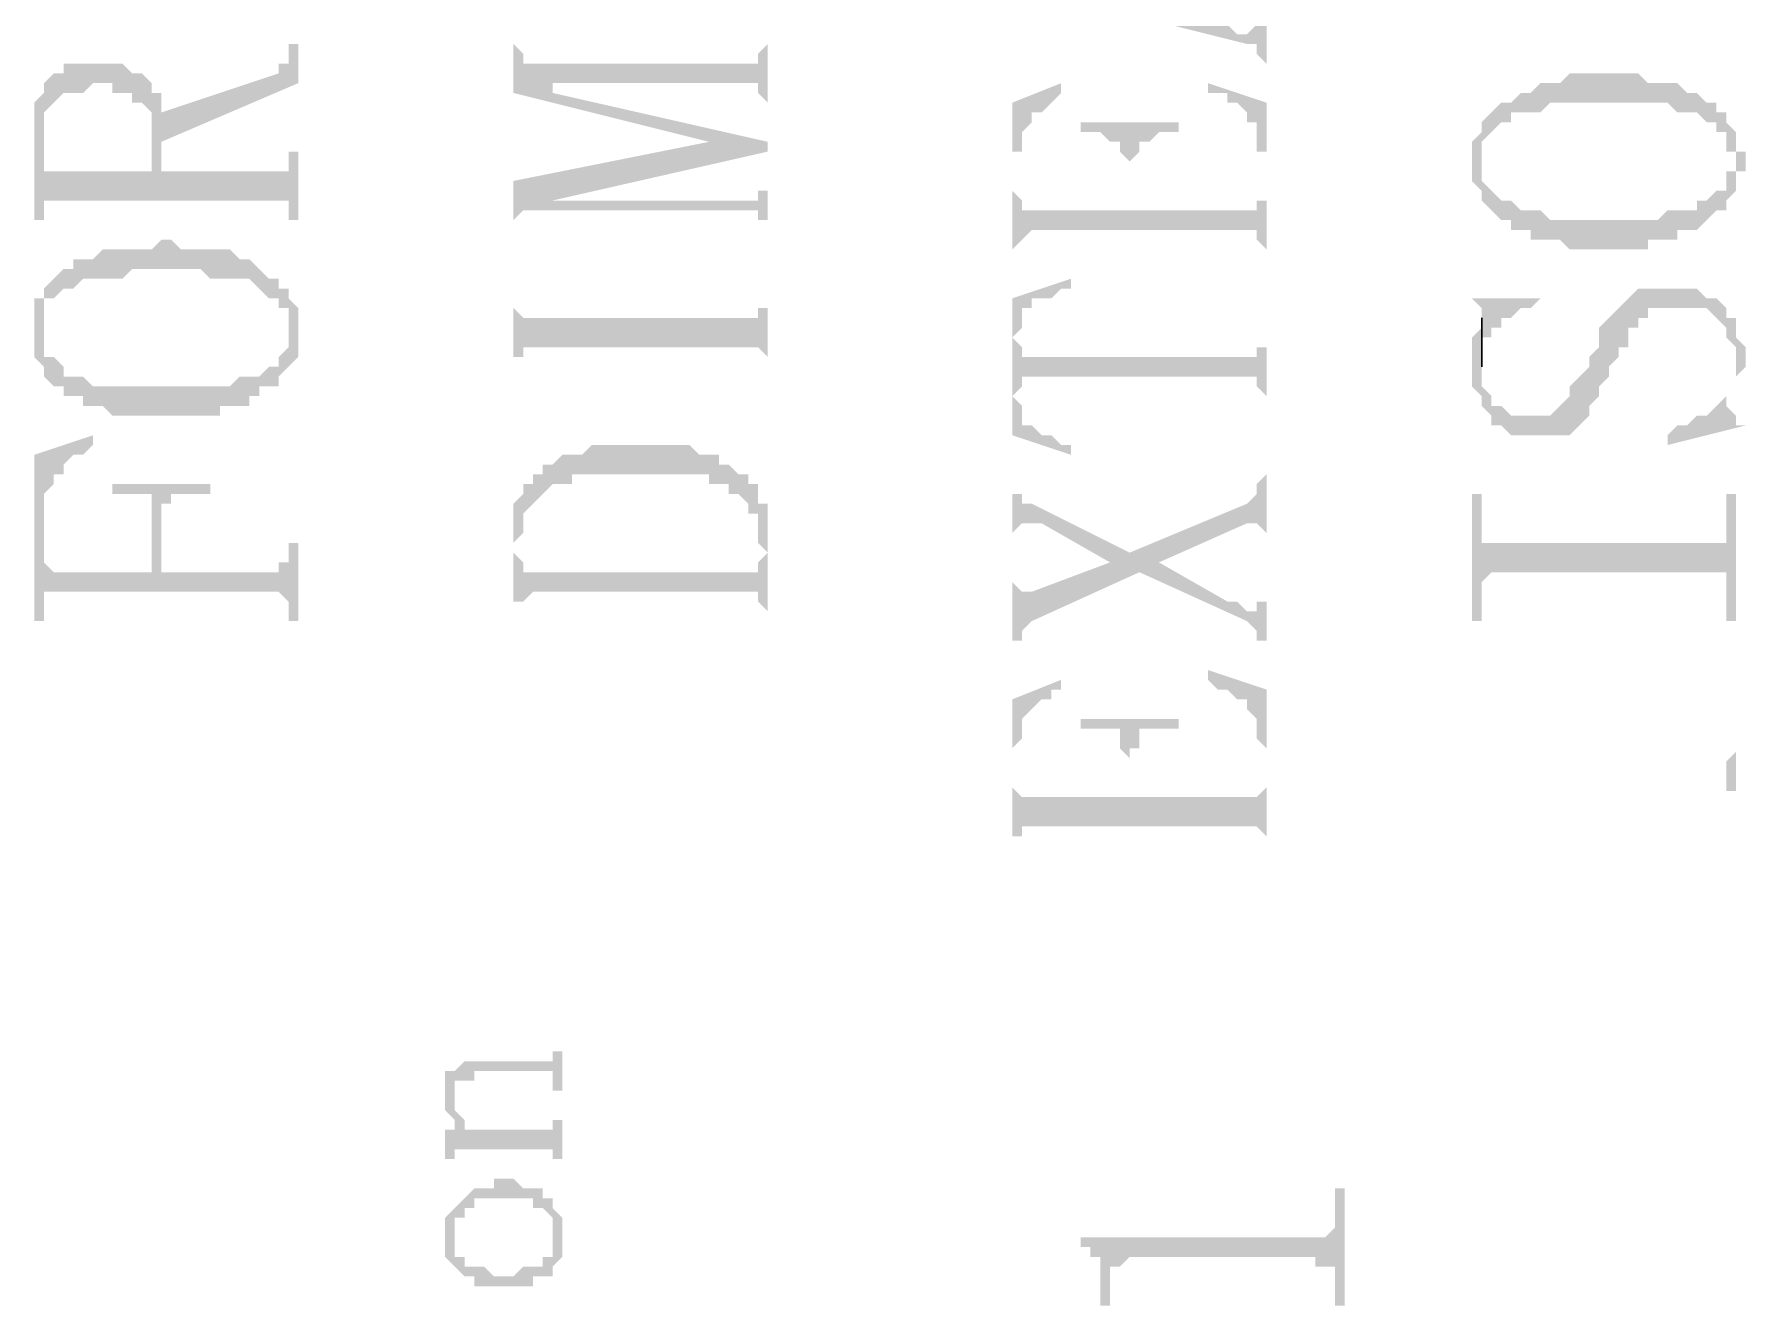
# Model space of a CAD drawing. Header units: millimetres. Extents: x 1399 to 2555, y 1196 to 1555.
# Drawn here: x 1676.88 to 1684.77, y 1270.75 to 1276.62 of the extents above; entities that cross this region are included whole.
import ezdxf

# ---------------------------------------------------------------- set-up
doc = ezdxf.new("R2010")
doc.units = ezdxf.units.MM

msp = doc.modelspace()

# ---------------------------------------------------------------- hatches: boundary and pattern name
at = {"transparency": 33554559}
for points in [[(1681.38963, 1276.84117), (1682.47281, 1276.57037), (1682.51794, 1276.57037), (1682.51794, 1276.52524), (1682.51794, 1276.52524), (1682.56307, 1276.48011), (1682.56307, 1276.70577), (1682.56307, 1276.70577), (1682.51794, 1276.66064), (1682.51794, 1276.66064), (1682.47281, 1276.6155), (1682.42767, 1276.6155), (1682.38254, 1276.66064), (1682.11175, 1276.70577), (1682.11175, 1277.02169), (1682.06662, 1276.70577), (1681.4799, 1276.8863), (1681.4799, 1276.8863)], [(1677.46314, 1276.25445), (1677.46314, 1276.11905), (1678.09499, 1276.38984), (1678.09499, 1276.57037), (1678.04985, 1276.57037), (1678.04985, 1276.52524), (1678.04985, 1276.48011), (1678.00472, 1276.48011), (1678.00472, 1276.43498)], [(1679.08789, 1276.57037), (1679.08789, 1276.34471), (1679.99054, 1276.11905), (1679.99054, 1276.11905), (1680.26133, 1276.07392), (1680.26133, 1276.11905), (1679.26842, 1276.34471), (1679.26842, 1276.38984), (1679.17816, 1276.48011), (1679.13303, 1276.48011), (1679.13303, 1276.52524), (1679.13303, 1276.52524), (1679.08789, 1276.57037)], [(1679.17816, 1276.48011), (1679.26842, 1276.38984), (1680.2162, 1276.38984), (1680.2162, 1276.34471), (1680.2162, 1276.34471), (1680.26133, 1276.29958), (1680.26133, 1276.57037), (1680.26133, 1276.57037), (1680.2162, 1276.52524), (1680.2162, 1276.48011), (1680.17107, 1276.48011)], [(1676.87642, 1276.16418), (1676.87642, 1275.75799), (1676.92155, 1275.75799), (1676.92155, 1276.20931), (1676.92155, 1276.25445), (1676.96668, 1276.29958), (1676.96668, 1276.29958), (1677.01181, 1276.34471), (1677.10208, 1276.34471), (1677.14721, 1276.38984), (1677.23747, 1276.38984), (1677.23747, 1276.34471), (1677.32774, 1276.34471), (1677.32774, 1276.29958), (1677.37287, 1276.29958), (1677.418, 1276.25445), (1677.418, 1275.98365), (1677.46314, 1276.34471), (1677.418, 1276.34471), (1677.418, 1276.38984), (1677.37287, 1276.43498), (1677.32774, 1276.43498), (1677.28261, 1276.48011), (1677.01181, 1276.48011), (1677.01181, 1276.43498), (1676.96668, 1276.43498), (1676.92155, 1276.38984), (1676.92155, 1276.34471), (1676.87642, 1276.29958), (1676.87642, 1276.25445), (1676.87642, 1276.20931)], [(1683.55598, 1276.20931), (1683.55598, 1276.02879), (1683.55598, 1276.11905), (1683.55598, 1276.11905), (1683.60111, 1276.16418), (1683.60111, 1276.16418), (1683.64624, 1276.20931), (1683.69138, 1276.20931), (1683.69138, 1276.25445), (1683.82677, 1276.25445), (1683.8719, 1276.29958), (1684.41349, 1276.29958), (1684.45862, 1276.25445), (1684.54889, 1276.25445), (1684.59402, 1276.20931), (1684.63915, 1276.20931), (1684.63915, 1276.16418), (1684.68428, 1276.16418), (1684.68428, 1276.07392), (1684.72942, 1276.07392), (1684.72942, 1276.02879), (1684.72942, 1276.16418), (1684.68428, 1276.20931), (1684.68428, 1276.25445), (1684.63915, 1276.25445), (1684.63915, 1276.29958), (1684.59402, 1276.29958), (1684.54889, 1276.34471), (1684.50375, 1276.34471), (1684.45862, 1276.38984), (1684.32323, 1276.38984), (1684.27809, 1276.43498), (1683.96217, 1276.43498), (1683.91704, 1276.38984), (1683.82677, 1276.38984), (1683.78164, 1276.34471), (1683.73651, 1276.34471), (1683.69138, 1276.29958), (1683.64624, 1276.29958), (1683.60111, 1276.25445), (1683.60111, 1276.25445)], [(1676.92155, 1275.80313), (1676.92155, 1275.84826), (1678.04985, 1275.84826), (1678.04985, 1275.75799), (1678.09499, 1275.75799), (1678.09499, 1276.07392), (1678.04985, 1276.07392), (1678.04985, 1276.02879), (1678.04985, 1275.98365), (1677.46314, 1275.98365), (1677.46314, 1276.25445), (1677.46314, 1276.34471), (1677.418, 1275.98365), (1676.92155, 1275.98365), (1676.92155, 1276.11905)], [(1681.38963, 1276.29958), (1681.38963, 1275.57746), (1681.38963, 1276.07392), (1681.43477, 1276.07392), (1681.43477, 1276.16418), (1681.43477, 1276.16418), (1681.4799, 1276.20931), (1681.4799, 1276.25445), (1681.52503, 1276.25445), (1681.57016, 1276.29958), (1681.57016, 1276.29958), (1681.6153, 1276.34471), (1681.6153, 1276.38984)], [(1682.29228, 1276.34471), (1682.38254, 1276.34471), (1682.38254, 1276.29958), (1682.42767, 1276.29958), (1682.47281, 1276.25445), (1682.47281, 1276.20931), (1682.51794, 1276.20931), (1682.51794, 1276.07392), (1682.56307, 1276.07392), (1682.56307, 1275.57746), (1682.56307, 1276.29958), (1682.29228, 1276.38984)], [(1681.70556, 1276.20931), (1681.70556, 1276.16418), (1681.79582, 1276.16418), (1681.84096, 1276.11905), (1681.88609, 1276.11905), (1681.88609, 1276.07392), (1681.88609, 1276.07392), (1681.93122, 1276.02879), (1681.93122, 1275.80313), (1681.93122, 1276.02879), (1681.93122, 1276.02879), (1681.97635, 1276.07392), (1681.97635, 1276.11905), (1682.02149, 1276.11905), (1682.06662, 1276.16418), (1682.15688, 1276.16418), (1682.15688, 1276.20931)], [(1683.51085, 1276.02879), (1683.51085, 1275.98365), (1683.51085, 1275.93852), (1683.55598, 1275.89339), (1683.55598, 1275.84826), (1683.60111, 1275.80313), (1683.60111, 1275.80313), (1683.64624, 1275.75799), (1683.69138, 1275.75799), (1683.69138, 1275.71286), (1683.78164, 1275.71286), (1683.78164, 1275.66773), (1683.91704, 1275.66773), (1683.96217, 1275.6226), (1684.32323, 1275.6226), (1684.32323, 1275.66773), (1684.45862, 1275.66773), (1684.45862, 1275.71286), (1684.54889, 1275.71286), (1684.59402, 1275.75799), (1684.59402, 1275.75799), (1684.63915, 1275.80313), (1684.68428, 1275.80313), (1684.68428, 1275.84826), (1684.72942, 1275.89339), (1684.72942, 1275.98365), (1684.77455, 1275.98365), (1684.77455, 1276.07392), (1684.72942, 1276.07392), (1684.72942, 1276.16418), (1684.72942, 1276.02879), (1684.72942, 1275.98365), (1684.68428, 1275.98365), (1684.68428, 1275.89339), (1684.63915, 1275.89339), (1684.59402, 1275.84826), (1684.54889, 1275.84826), (1684.54889, 1275.80313), (1684.41349, 1275.80313), (1684.36836, 1275.75799), (1683.8719, 1275.75799), (1683.82677, 1275.80313), (1683.73651, 1275.80313), (1683.69138, 1275.84826), (1683.64624, 1275.84826), (1683.60111, 1275.89339), (1683.60111, 1275.89339), (1683.55598, 1275.93852), (1683.55598, 1275.98365), (1683.55598, 1276.20931), (1683.55598, 1276.16418), (1683.51085, 1276.11905), (1683.51085, 1276.07392)], [(1679.08789, 1275.93852), (1679.08789, 1275.71286), (1679.08789, 1275.75799), (1679.08789, 1275.75799), (1679.13303, 1275.80313), (1679.17816, 1275.80313), (1679.26842, 1275.84826), (1680.26133, 1276.07392), (1679.99054, 1276.11905)], [(1681.38963, 1275.6226), (1681.43477, 1275.66773), (1681.43477, 1275.66773), (1681.4799, 1275.71286), (1682.51794, 1275.71286), (1682.51794, 1275.66773), (1682.51794, 1275.66773), (1682.56307, 1275.6226), (1682.56307, 1275.89339), (1682.56307, 1275.84826), (1682.51794, 1275.84826), (1682.51794, 1275.80313), (1681.93122, 1275.80313), (1681.93122, 1276.02879), (1681.93122, 1275.80313), (1681.43477, 1275.80313), (1681.43477, 1275.84826), (1681.43477, 1275.84826), (1681.38963, 1275.89339), (1681.38963, 1276.07392)], [(1679.17816, 1275.80313), (1680.2162, 1275.80313), (1680.2162, 1275.75799), (1680.26133, 1275.75799), (1680.26133, 1275.71286), (1680.26133, 1275.93852), (1680.26133, 1275.89339), (1680.2162, 1275.89339), (1680.2162, 1275.84826), (1679.26842, 1275.84826)], [(1676.92155, 1275.39694), (1676.92155, 1275.26154), (1676.92155, 1275.30667), (1676.92155, 1275.39694), (1676.96668, 1275.39694), (1677.01181, 1275.44207), (1677.05695, 1275.44207), (1677.10208, 1275.4872), (1677.28261, 1275.4872), (1677.32774, 1275.53233), (1677.64366, 1275.53233), (1677.6888, 1275.4872), (1677.86933, 1275.4872), (1677.91446, 1275.44207), (1677.91446, 1275.44207), (1677.95959, 1275.39694), (1678.00472, 1275.39694), (1678.00472, 1275.3518), (1678.04985, 1275.3518), (1678.04985, 1275.26154), (1678.04985, 1275.44207), (1678.00472, 1275.44207), (1678.00472, 1275.4872), (1677.95959, 1275.4872), (1677.91446, 1275.53233), (1677.91446, 1275.53233), (1677.86933, 1275.57746), (1677.82419, 1275.57746), (1677.77906, 1275.6226), (1677.5534, 1275.6226), (1677.50827, 1275.66773), (1677.46314, 1275.66773), (1677.418, 1275.6226), (1677.19234, 1275.6226), (1677.14721, 1275.57746), (1677.05695, 1275.57746), (1677.05695, 1275.53233), (1677.01181, 1275.53233), (1676.96668, 1275.4872), (1676.92155, 1275.44207), (1676.92155, 1275.44207)], [(1679.08789, 1275.53233), (1679.08789, 1274.94561), (1679.08789, 1275.12614), (1679.13303, 1275.12614), (1679.13303, 1275.17127), (1680.2162, 1275.17127), (1680.26133, 1275.12614), (1680.26133, 1274.94561), (1680.26133, 1275.53233), (1680.26133, 1275.3518), (1680.2162, 1275.3518), (1680.2162, 1275.30667), (1679.13303, 1275.30667), (1679.08789, 1275.3518)], [(1681.38963, 1275.39694), (1681.38963, 1275.21641), (1681.38963, 1275.21641), (1681.43477, 1275.26154), (1681.43477, 1275.3518), (1681.4799, 1275.3518), (1681.4799, 1275.39694), (1681.57016, 1275.39694), (1681.6153, 1275.44207), (1681.66043, 1275.44207), (1681.66043, 1275.4872)], [(1676.87642, 1275.26154), (1676.87642, 1275.17127), (1676.87642, 1275.12614), (1676.92155, 1275.08101), (1676.92155, 1275.03588), (1676.96668, 1274.99075), (1677.01181, 1274.99075), (1677.01181, 1274.94561), (1677.10208, 1274.94561), (1677.10208, 1274.90048), (1677.19234, 1274.90048), (1677.23747, 1274.85535), (1677.73393, 1274.85535), (1677.73393, 1274.90048), (1677.86933, 1274.90048), (1677.86933, 1274.94561), (1677.91446, 1274.94561), (1677.91446, 1274.99075), (1678.00472, 1274.99075), (1678.00472, 1275.03588), (1678.04985, 1275.08101), (1678.04985, 1275.08101), (1678.09499, 1275.12614), (1678.09499, 1275.17127), (1678.09499, 1275.26154), (1678.09499, 1275.3518), (1678.09499, 1275.3518), (1678.04985, 1275.39694), (1678.04985, 1275.26154), (1678.04985, 1275.17127), (1678.04985, 1275.17127), (1678.00472, 1275.12614), (1678.00472, 1275.08101), (1677.95959, 1275.08101), (1677.91446, 1275.03588), (1677.82419, 1275.03588), (1677.77906, 1274.99075), (1677.14721, 1274.99075), (1677.10208, 1275.03588), (1677.01181, 1275.03588), (1677.01181, 1275.08101), (1676.96668, 1275.12614), (1676.92155, 1275.12614), (1676.92155, 1275.17127), (1676.92155, 1275.39694), (1676.87642, 1275.39694)], [(1681.38963, 1275.39694), (1681.38963, 1274.76509), (1681.66043, 1274.67482), (1681.66043, 1274.71995), (1681.6153, 1274.71995), (1681.57016, 1274.76509), (1681.52503, 1274.76509), (1681.4799, 1274.81022), (1681.43477, 1274.81022), (1681.43477, 1274.85535), (1681.43477, 1274.90048), (1681.38963, 1274.94561), (1681.38963, 1275.21641)], [(1683.51085, 1275.08101), (1683.51085, 1275.03588), (1683.51085, 1274.99075), (1683.55598, 1274.94561), (1683.55598, 1274.90048), (1683.55598, 1274.90048), (1683.60111, 1274.85535), (1683.60111, 1274.81022), (1683.64624, 1274.81022), (1683.69138, 1274.76509), (1683.96217, 1274.76509), (1684.0073, 1274.81022), (1684.0073, 1274.81022), (1684.05243, 1274.85535), (1684.05243, 1274.90048), (1684.09757, 1274.94561), (1684.09757, 1274.99075), (1684.1427, 1275.03588), (1684.1427, 1275.08101), (1684.18783, 1275.12614), (1684.18783, 1275.17127), (1684.23296, 1275.17127), (1684.23296, 1275.26154), (1684.27809, 1275.26154), (1684.27809, 1275.30667), (1684.32323, 1275.30667), (1684.32323, 1275.3518), (1684.59402, 1275.3518), (1684.63915, 1275.30667), (1684.63915, 1275.30667), (1684.68428, 1275.26154), (1684.68428, 1275.21641), (1684.68428, 1275.21641), (1684.72942, 1275.17127), (1684.72942, 1274.94561), (1684.72942, 1274.99075), (1684.72942, 1275.03588), (1684.77455, 1275.08101), (1684.77455, 1275.12614), (1684.77455, 1275.17127), (1684.72942, 1275.21641), (1684.72942, 1275.30667), (1684.68428, 1275.30667), (1684.68428, 1275.3518), (1684.63915, 1275.39694), (1684.59402, 1275.39694), (1684.54889, 1275.44207), (1684.27809, 1275.44207), (1684.23296, 1275.39694), (1684.23296, 1275.39694), (1684.18783, 1275.3518), (1684.18783, 1275.3518), (1684.1427, 1275.30667), (1684.1427, 1275.30667), (1684.09757, 1275.26154), (1684.09757, 1275.17127), (1684.05243, 1275.12614), (1684.05243, 1275.08101), (1684.0073, 1275.03588), (1684.0073, 1275.03588), (1683.96217, 1274.99075), (1683.96217, 1274.94561), (1683.96217, 1274.94561), (1683.91704, 1274.90048), (1683.91704, 1274.90048), (1683.8719, 1274.85535), (1683.69138, 1274.85535), (1683.64624, 1274.90048), (1683.60111, 1274.90048), (1683.60111, 1274.94561), (1683.55598, 1274.99075), (1683.55598, 1275.26154), (1683.51085, 1275.21641), (1683.51085, 1275.12614)], [(1683.51085, 1275.39694), (1683.51085, 1275.39694), (1683.55598, 1275.3518), (1683.55598, 1275.17127), (1683.55598, 1275.21641), (1683.60111, 1275.21641), (1683.60111, 1275.26154), (1683.64624, 1275.26154), (1683.64624, 1275.30667), (1683.69138, 1275.30667), (1683.73651, 1275.3518), (1683.78164, 1275.3518), (1683.82677, 1275.39694), (1683.78164, 1275.39694)], [(1681.38963, 1275.21641), (1681.38963, 1274.94561), (1681.43477, 1274.99075), (1681.43477, 1275.03588), (1682.51794, 1275.03588), (1682.51794, 1274.99075), (1682.51794, 1274.99075), (1682.56307, 1274.94561), (1682.56307, 1274.90048), (1682.56307, 1275.26154), (1682.56307, 1275.17127), (1682.51794, 1275.17127), (1682.51794, 1275.12614), (1681.43477, 1275.12614), (1681.43477, 1275.17127)], [(1684.41349, 1274.76509), (1684.41349, 1274.71995), (1684.77455, 1274.81022), (1684.72942, 1274.81022), (1684.72942, 1274.85535), (1684.72942, 1274.85535), (1684.68428, 1274.90048), (1684.68428, 1275.03588), (1684.68428, 1274.99075), (1684.68428, 1274.94561), (1684.63915, 1274.90048), (1684.63915, 1274.90048), (1684.59402, 1274.85535), (1684.54889, 1274.85535), (1684.50375, 1274.81022), (1684.45862, 1274.81022)], [(1676.87642, 1274.67482), (1676.87642, 1273.90757), (1676.92155, 1273.90757), (1676.92155, 1274.40403), (1676.92155, 1274.49429), (1676.92155, 1274.49429), (1676.96668, 1274.53942), (1676.96668, 1274.58456), (1677.01181, 1274.58456), (1677.01181, 1274.62969), (1677.05695, 1274.67482), (1677.10208, 1274.67482), (1677.14721, 1274.71995), (1677.14721, 1274.76509)], [(1679.08789, 1274.2235), (1679.08789, 1273.90757), (1679.08789, 1274.26863), (1679.13303, 1274.31376), (1679.13303, 1274.40403), (1679.17816, 1274.44916), (1679.17816, 1274.44916), (1679.22329, 1274.49429), (1679.22329, 1274.49429), (1679.26842, 1274.53942), (1679.35869, 1274.53942), (1679.35869, 1274.58456), (1679.99054, 1274.58456), (1679.99054, 1274.53942), (1680.0808, 1274.53942), (1680.0808, 1274.49429), (1680.12593, 1274.49429), (1680.17107, 1274.44916), (1680.17107, 1274.40403), (1680.2162, 1274.40403), (1680.2162, 1274.26863), (1680.2162, 1274.26863), (1680.26133, 1274.2235), (1680.26133, 1273.90757), (1680.26133, 1274.31376), (1680.26133, 1274.44916), (1680.2162, 1274.44916), (1680.2162, 1274.53942), (1680.17107, 1274.53942), (1680.17107, 1274.58456), (1680.12593, 1274.58456), (1680.0808, 1274.62969), (1680.03567, 1274.62969), (1680.03567, 1274.67482), (1679.94541, 1274.67482), (1679.90027, 1274.71995), (1679.44895, 1274.71995), (1679.40382, 1274.67482), (1679.31355, 1274.67482), (1679.26842, 1274.62969), (1679.22329, 1274.62969), (1679.22329, 1274.58456), (1679.17816, 1274.58456), (1679.17816, 1274.53942), (1679.13303, 1274.53942), (1679.13303, 1274.49429), (1679.08789, 1274.44916), (1679.08789, 1274.40403), (1679.08789, 1274.26863)], [(1677.23747, 1274.53942), (1677.23747, 1274.49429), (1677.418, 1274.49429), (1677.418, 1274.13323), (1677.46314, 1274.3589), (1677.46314, 1274.44916), (1677.50827, 1274.44916), (1677.50827, 1274.49429), (1677.6888, 1274.49429), (1677.6888, 1274.53942)], [(1681.38963, 1274.0881), (1681.38963, 1273.77218), (1681.38963, 1273.81731), (1681.43477, 1273.81731), (1681.43477, 1273.86244), (1681.43477, 1273.86244), (1681.4799, 1273.90757), (1681.97635, 1274.13323), (1682.06662, 1274.17837), (1682.47281, 1274.3589), (1682.51794, 1274.3589), (1682.56307, 1274.31376), (1682.56307, 1274.26863), (1682.56307, 1274.58456), (1682.56307, 1274.58456), (1682.51794, 1274.53942), (1682.51794, 1274.49429), (1682.51794, 1274.49429), (1682.47281, 1274.44916), (1681.93122, 1274.2235), (1681.84096, 1274.17837), (1681.4799, 1274.04297), (1681.43477, 1274.04297), (1681.38963, 1274.0881)], [(1681.38963, 1274.53942), (1681.38963, 1274.26863), (1681.38963, 1274.31376), (1681.43477, 1274.3589), (1681.52503, 1274.3589), (1681.84096, 1274.17837), (1681.93122, 1274.2235), (1681.4799, 1274.44916), (1681.43477, 1274.44916), (1681.43477, 1274.49429), (1681.38963, 1274.49429)], [(1683.51085, 1274.49429), (1683.51085, 1273.90757), (1683.55598, 1273.90757), (1683.55598, 1274.0881), (1683.55598, 1274.0881), (1683.60111, 1274.13323), (1684.68428, 1274.13323), (1684.68428, 1273.90757), (1684.72942, 1273.90757), (1684.72942, 1274.49429), (1684.68428, 1274.49429), (1684.68428, 1274.31376), (1684.68428, 1274.26863), (1683.55598, 1274.26863), (1683.55598, 1274.49429)], [(1676.92155, 1273.95271), (1676.92155, 1273.99784), (1676.92155, 1274.04297), (1678.00472, 1274.04297), (1678.04985, 1273.99784), (1678.04985, 1273.90757), (1678.09499, 1273.90757), (1678.09499, 1274.26863), (1678.04985, 1274.26863), (1678.04985, 1274.17837), (1678.00472, 1274.17837), (1678.00472, 1274.13323), (1677.46314, 1274.13323), (1677.46314, 1274.3589), (1677.418, 1274.13323), (1676.96668, 1274.13323), (1676.92155, 1274.17837), (1676.92155, 1274.40403)], [(1679.08789, 1273.95271), (1679.08789, 1273.99784), (1679.13303, 1273.99784), (1679.17816, 1274.04297), (1680.2162, 1274.04297), (1680.2162, 1273.99784), (1680.2162, 1273.99784), (1680.26133, 1273.95271), (1680.26133, 1274.2235), (1680.2162, 1274.17837), (1680.2162, 1274.13323), (1679.13303, 1274.13323), (1679.13303, 1274.17837), (1679.13303, 1274.17837), (1679.08789, 1274.2235)], [(1681.97635, 1274.13323), (1682.47281, 1273.90757), (1682.47281, 1273.90757), (1682.51794, 1273.86244), (1682.51794, 1273.81731), (1682.56307, 1273.81731), (1682.56307, 1273.77218), (1682.56307, 1274.04297), (1682.56307, 1273.99784), (1682.51794, 1273.99784), (1682.51794, 1273.95271), (1682.47281, 1273.95271), (1682.42767, 1273.99784), (1682.38254, 1273.99784), (1682.06662, 1274.17837)], [(1682.29228, 1273.63678), (1682.29228, 1273.63678), (1682.33741, 1273.59165), (1682.38254, 1273.59165), (1682.42767, 1273.54652), (1682.47281, 1273.54652), (1682.47281, 1273.50138), (1682.47281, 1273.50138), (1682.51794, 1273.45625), (1682.51794, 1273.36599), (1682.56307, 1273.32086), (1682.56307, 1272.86953), (1682.56307, 1273.59165), (1682.29228, 1273.68191)], [(1681.38963, 1273.54652), (1681.38963, 1272.86953), (1681.38963, 1273.32086), (1681.43477, 1273.36599), (1681.43477, 1273.45625), (1681.4799, 1273.50138), (1681.4799, 1273.50138), (1681.52503, 1273.54652), (1681.57016, 1273.54652), (1681.57016, 1273.59165), (1681.6153, 1273.59165), (1681.6153, 1273.63678)], [(1681.70556, 1273.45625), (1681.70556, 1273.41112), (1681.88609, 1273.41112), (1681.88609, 1273.36599), (1681.88609, 1273.32086), (1681.93122, 1273.27572), (1681.93122, 1273.09519), (1681.93122, 1273.32086), (1681.97635, 1273.32086), (1681.97635, 1273.41112), (1682.15688, 1273.41112), (1682.15688, 1273.45625)], [(1684.68428, 1273.25909), (1684.68428, 1273.1237), (1684.72942, 1273.1237), (1684.72942, 1273.34936), (1684.72942, 1273.30422)], [(1681.38963, 1272.91467), (1681.43477, 1272.91467), (1681.43477, 1272.9598), (1682.51794, 1272.9598), (1682.56307, 1272.91467), (1682.56307, 1273.14033), (1682.56307, 1273.14033), (1682.51794, 1273.09519), (1681.93122, 1273.09519), (1681.93122, 1273.27572), (1681.93122, 1273.09519), (1681.43477, 1273.09519), (1681.38963, 1273.14033), (1681.38963, 1273.32086)], [(1678.8171, 1271.83149), (1678.8171, 1271.6961), (1678.8171, 1271.74123), (1678.8171, 1271.78636), (1678.90737, 1271.78636), (1678.90737, 1271.83149), (1679.26842, 1271.83149), (1679.26842, 1271.78636), (1679.26842, 1271.74123), (1679.31355, 1271.74123), (1679.31355, 1271.92176), (1679.26842, 1271.92176), (1679.26842, 1271.87663), (1678.86223, 1271.87663), (1678.8171, 1271.83149)], [(1678.77197, 1271.74123), (1678.77197, 1271.6961), (1678.77197, 1271.65097), (1678.77197, 1271.65097), (1678.8171, 1271.60583), (1678.8171, 1271.5607), (1678.86223, 1271.5607), (1678.86223, 1271.60583), (1678.86223, 1271.60583), (1678.8171, 1271.65097), (1678.8171, 1271.6961), (1678.8171, 1271.83149), (1678.77197, 1271.83149), (1678.77197, 1271.78636)], [(1678.77197, 1271.5607), (1678.77197, 1271.51557), (1678.77197, 1271.47044), (1678.77197, 1271.4253), (1678.8171, 1271.4253), (1678.8171, 1271.47044), (1679.26842, 1271.47044), (1679.26842, 1271.4253), (1679.31355, 1271.4253), (1679.31355, 1271.60583), (1679.26842, 1271.60583), (1679.26842, 1271.5607), (1678.86223, 1271.5607)], [(1678.8171, 1271.19964), (1678.8171, 1271.06425), (1678.8171, 1271.10938), (1678.8171, 1271.15451), (1678.86223, 1271.15451), (1678.86223, 1271.19964), (1678.90737, 1271.19964), (1678.90737, 1271.24478), (1679.17816, 1271.24478), (1679.17816, 1271.19964), (1679.22329, 1271.19964), (1679.26842, 1271.15451), (1679.26842, 1271.10938), (1679.26842, 1271.06425), (1679.31355, 1270.97398), (1679.31355, 1271.01911), (1679.31355, 1271.06425), (1679.31355, 1271.10938), (1679.31355, 1271.15451), (1679.31355, 1271.15451), (1679.26842, 1271.19964), (1679.26842, 1271.24478), (1679.22329, 1271.24478), (1679.22329, 1271.28991), (1679.13303, 1271.28991), (1679.08789, 1271.33504), (1678.99763, 1271.33504), (1678.99763, 1271.28991), (1678.90737, 1271.28991), (1678.86223, 1271.24478), (1678.86223, 1271.24478), (1678.8171, 1271.19964)], [(1681.70556, 1271.06425), (1681.70556, 1271.01911), (1681.75069, 1271.01911), (1681.75069, 1270.97398), (1681.79582, 1270.97398), (1681.79582, 1270.83859), (1681.79582, 1270.74832), (1681.84096, 1270.74832), (1681.84096, 1270.92885), (1681.88609, 1270.92885), (1681.93122, 1270.97398), (1682.78873, 1270.97398), (1682.78873, 1270.92885), (1682.879, 1270.92885), (1682.879, 1270.83859), (1682.879, 1270.74832), (1682.92413, 1270.74832), (1682.92413, 1271.28991), (1682.879, 1271.28991), (1682.879, 1271.10938), (1682.879, 1271.10938), (1682.83386, 1271.06425), (1682.78873, 1271.06425)], [(1678.77197, 1271.06425), (1678.77197, 1271.01911), (1678.77197, 1270.97398), (1678.77197, 1270.97398), (1678.8171, 1270.92885), (1678.8171, 1270.92885), (1678.86223, 1270.88372), (1678.90737, 1270.88372), (1678.90737, 1270.83859), (1679.17816, 1270.83859), (1679.17816, 1270.88372), (1679.26842, 1270.88372), (1679.26842, 1270.92885), (1679.26842, 1270.92885), (1679.31355, 1270.97398), (1679.26842, 1271.06425), (1679.26842, 1271.01911), (1679.26842, 1270.97398), (1679.22329, 1270.97398), (1679.22329, 1270.92885), (1679.13303, 1270.92885), (1679.08789, 1270.88372), (1678.99763, 1270.88372), (1678.9525, 1270.92885), (1678.86223, 1270.92885), (1678.86223, 1270.97398), (1678.8171, 1270.97398), (1678.8171, 1271.01911), (1678.8171, 1271.06425), (1678.8171, 1271.19964), (1678.77197, 1271.15451), (1678.77197, 1271.10938), (1678.77197, 1271.10938)]]:
    msp.add_hatch(color=256, dxfattribs=at).paths.add_polyline_path(points)

# ---------------------------------------------------------------- linework, layer by layer
msp.add_lwpolyline([(1683.55598, 1275.26154), (1683.55598, 1275.08101), (1683.55598, 1275.30667), (1683.55598, 1275.30667)], close=True)

doc.saveas('drawing.dxf')
